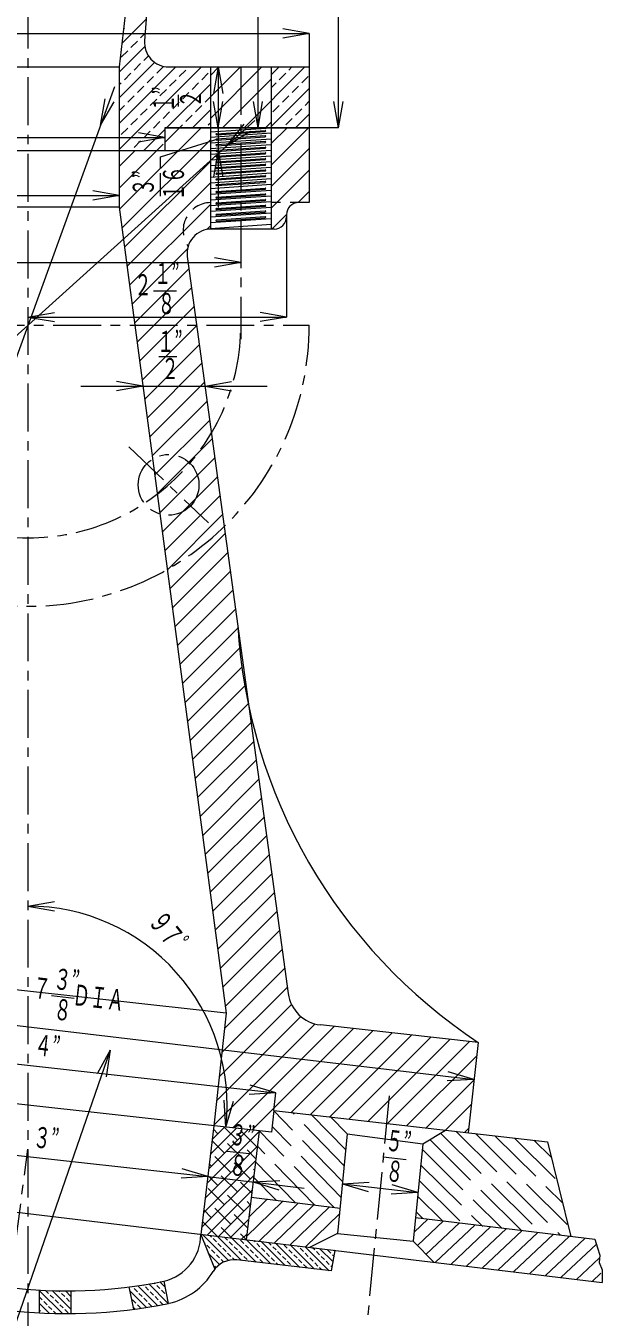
# Model space of a CAD drawing. Units: millimetres, scale not verified. Extents: x -574 to 574, y -406 to 12973.
# Drawn here: x 159.9 to 280.3, y -229.1 to 40.7 of the extents above; entities that cross this region are included whole.
import ezdxf
from ezdxf.enums import TextEntityAlignment as Align

# ---------------------------------------------------------------- set-up
doc = ezdxf.new("R2010")
doc.units = ezdxf.units.MM
doc.header["$LTSCALE"] = 2
for name, pattern in [('CHAIN1', [8, 5, -1, 1, -1]), ('DASHED', [7.5, 6, -1.5]), ('DASHED2', [3, 2, -1])]:
    doc.linetypes.add(name, pattern=pattern)
for name, color, linetype, lineweight in [('0-0_0', 3, 'Continuous', 18), ('0-1_芯', 4, 'CHAIN1', 18), ('0-2_寸法', 2, 'Continuous', 18)]:
    doc.layers.add(name, color=color, linetype=linetype, lineweight=lineweight)
doc.styles.add('ＭＳ ゴシック', font='')
doc.styles.get('ＭＳ ゴシック').set_extended_font_data('MS Gothic')

msp = doc.modelspace()

# ---------------------------------------------------------------- linework, layer by layer
at = {"layer": '0-0_0'}
for p, q in [((193.944, 155.882), (184.709, 37.533)), ((184.166, 74.391), (179.404, 32.058)), ((179.952, 36.934), (185.061, 42.043)), ((180.294, 39.969), (180.506, 40.182)), ((183.873, 38.161), (184.833, 39.121)), ((179.404, 30.997), (184.756, 36.349)), ((179.832, 34.12), (181.179, 35.467)), ((181.853, 36.14), (183.2, 37.487)), ((179.404, 25.609), (186.808, 33.014)), ((182.526, 31.426), (183.873, 32.773)), ((184.547, 33.446), (185.497, 34.397)), ((141.304, 32.058), (179.404, 32.058)), ((179.404, 32.058), (179.404, 2.771)), ((179.404, 14.833), (196.629, 32.058)), ((179.404, 20.221), (191.241, 32.058)), ((180.506, 29.405), (181.853, 30.752)), ((185.22, 28.732), (186.567, 30.079)), ((187.241, 30.752), (188.588, 32.099)), ((189.774, 32.058), (219.091, 32.058)), ((191.956, 30.079), (193.303, 31.426)), ((196.67, 29.405), (198.017, 30.752)), ((197.344, 24.691), (204.711, 32.058)), ((198.454, 32.058), (198.454, -1.793)), ((198.454, 21.31), (209.201, 32.058)), ((198.454, 30.291), (200.221, 32.058)), ((205.482, 19.358), (218.182, 32.058)), ((211.154, 32.058), (211.154, -1.793)), ((211.154, 30.418), (212.794, 32.058)), ((212.835, 29.405), (214.182, 30.752)), ((214.855, 31.426), (215.488, 32.058)), ((217.549, 28.732), (218.896, 30.079)), ((219.091, 32.058), (219.091, 3.723)), ((179.404, 28.303), (179.832, 28.732)), ((183.2, 26.711), (184.547, 28.058)), ((187.914, 26.038), (189.261, 27.385)), ((189.317, 19.358), (198.454, 28.495)), ((189.935, 28.058), (191.282, 29.405)), ((194.65, 27.385), (195.997, 28.732)), ((200.992, 19.358), (211.154, 29.52)), ((211.154, 27.724), (212.161, 28.732)), ((211.154, 19.642), (219.091, 27.579)), ((215.529, 26.711), (216.876, 28.058)), ((181.179, 24.691), (182.526, 26.038)), ((185.894, 24.017), (187.241, 25.364)), ((190.609, 23.344), (191.956, 24.691)), ((192.629, 25.364), (193.976, 26.711)), ((213.508, 24.691), (214.855, 26.038)), ((218.223, 24.017), (219.091, 24.885)), ((179.404, 22.915), (180.506, 24.017)), ((183.873, 21.996), (185.22, 23.344)), ((188.588, 21.323), (189.935, 22.67)), ((193.303, 20.649), (194.65, 21.996)), ((194.705, 19.358), (198.454, 23.106)), ((195.323, 22.67), (196.67, 24.017)), ((211.488, 22.67), (212.835, 24.017)), ((216.202, 21.996), (217.549, 23.344)), ((216.258, 19.358), (219.091, 22.191)), ((179.464, 2.32), (196.501, 19.358)), ((179.832, 17.955), (181.179, 19.302)), ((181.853, 19.976), (183.2, 21.323)), ((184.555, 14.596), (188.929, 18.97)), ((186.567, 19.302), (187.914, 20.649)), ((188.929, 16.275), (192.629, 19.976)), ((188.929, 19.358), (219.091, 19.358)), ((188.929, 19.358), (188.929, 14.596)), ((198.017, 19.976), (198.454, 20.412)), ((198.454, 18.501), (211.154, 19.358)), ((209.972, 19.358), (211.154, 20.54)), ((211.154, 11.56), (219.091, 19.497)), ((211.154, 16.05), (214.462, 19.358)), ((214.182, 19.976), (215.529, 21.323)), ((179.99, -1.643), (198.454, 16.82)), ((182.526, 15.261), (183.873, 16.608)), ((184.547, 17.282), (185.894, 18.629)), ((198.454, 17.413), (211.154, 18.27)), ((198.454, 16.221), (211.154, 17.079)), ((199.719, 18.123), (209.884, 18.809)), ((199.719, 17.888), (209.884, 18.574)), ((199.719, 17.035), (209.884, 17.721)), ((199.719, 16.8), (209.884, 17.487)), ((199.719, 15.843), (209.884, 16.53)), ((199.719, 15.609), (209.884, 16.295)), ((131.779, 14.596), (188.929, 14.596)), ((179.404, 6.75), (188.588, 15.935)), ((179.404, 11.241), (182.759, 14.596)), ((198.454, 15.03), (211.154, 15.887)), ((198.454, 13.838), (211.154, 14.696)), ((198.454, 12.647), (211.154, 13.504)), ((199.719, 14.652), (209.884, 15.338)), ((199.719, 14.417), (209.884, 15.104)), ((199.719, 13.46), (209.884, 14.147)), ((199.719, 13.226), (209.884, 13.912)), ((211.154, 7.07), (219.091, 15.007)), ((180.517, -5.607), (198.454, 12.33)), ((198.454, 11.455), (211.154, 12.313)), ((198.454, 10.264), (211.154, 11.121)), ((199.719, 12.269), (209.884, 12.955)), ((199.719, 12.034), (209.884, 12.721)), ((199.719, 11.077), (209.884, 11.764)), ((199.719, 10.843), (209.884, 11.529)), ((198.454, 9.072), (211.154, 9.93)), ((198.454, 7.881), (211.154, 8.738)), ((199.719, 9.886), (209.884, 10.572)), ((199.719, 9.651), (209.884, 10.338)), ((199.719, 8.694), (209.884, 9.381)), ((199.719, 8.46), (209.884, 9.146)), ((199.719, 7.503), (209.884, 8.189)), ((211.154, 2.579), (219.091, 10.517)), ((181.043, -9.57), (198.454, 7.84)), ((198.454, 6.689), (211.154, 7.547)), ((198.454, 5.498), (211.154, 6.355)), ((199.719, 7.268), (209.884, 7.955)), ((199.719, 6.072), (209.884, 6.758)), ((199.719, 5.837), (209.884, 6.524)), ((199.719, 4.88), (209.884, 5.567)), ((216.786, 3.721), (219.091, 6.027)), ((179.404, 2.771), (141.304, 2.771)), ((179.404, 2.771), (201.778, -165.617)), ((181.57, -13.534), (198.454, 3.35)), ((198.454, 4.306), (211.154, 5.164)), ((198.454, 3.115), (211.154, 3.972)), ((198.454, 1.923), (211.154, 2.781)), ((199.719, 4.646), (209.884, 5.332)), ((199.719, 3.689), (209.884, 4.375)), ((199.719, 3.454), (209.884, 4.141)), ((199.719, 2.497), (209.884, 3.184)), ((199.719, 2.263), (209.884, 2.949)), ((219.091, 3.723), (216.869, 3.723)), ((198.454, 0.732), (211.154, 1.589)), ((198.454, -0.46), (211.154, 0.398)), ((199.719, 1.306), (209.884, 1.992)), ((199.719, 1.071), (209.884, 1.758)), ((199.719, 0.114), (209.884, 0.801)), ((199.719, -0.12), (209.884, 0.566)), ((211.272, -1.793), (214.33, 1.266)), ((214.329, 1.183), (214.329, 0.747)), ((197.71, -1.884), (198.454, -1.14)), ((198.454, -1.651), (211.154, -0.794)), ((211.789, -1.793), (198.669, -1.793)), ((182.097, -17.497), (193.68, -5.914)), ((193.636, -7.561), (214.707, -161.538)), ((182.623, -21.461), (193.983, -10.101)), ((183.15, -25.424), (194.524, -14.05)), ((183.677, -29.388), (195.064, -18)), ((184.203, -33.351), (195.605, -21.95)), ((184.73, -37.315), (196.145, -25.899)), ((185.257, -41.278), (196.686, -29.849)), ((185.783, -45.242), (197.226, -33.799)), ((186.31, -49.205), (197.767, -37.748)), ((186.837, -53.168), (198.307, -41.698)), ((187.363, -57.132), (198.848, -45.647)), ((187.89, -61.095), (199.388, -49.597)), ((188.417, -65.059), (199.929, -53.547)), ((188.943, -69.022), (200.469, -57.496)), ((189.47, -72.986), (201.01, -61.446)), ((189.997, -76.949), (201.55, -65.396)), ((190.523, -80.913), (202.091, -69.345)), ((191.05, -84.876), (202.631, -73.295)), ((191.576, -88.84), (203.172, -77.245)), ((192.103, -92.803), (203.712, -81.194)), ((192.63, -96.767), (204.21, -85.186)), ((193.156, -100.73), (204.552, -89.334)), ((193.683, -104.694), (205.031, -93.346)), ((194.21, -108.657), (205.635, -97.231)), ((194.736, -112.621), (206.356, -101.001)), ((195.263, -116.584), (206.955, -104.892)), ((195.79, -120.548), (207.496, -108.842)), ((196.316, -124.511), (208.036, -112.791)), ((196.843, -128.475), (208.577, -116.741)), ((197.37, -132.438), (209.117, -120.691)), ((197.896, -136.401), (209.658, -124.64)), ((198.423, -140.365), (210.198, -128.59)), ((198.95, -144.328), (210.739, -132.539)), ((199.476, -148.292), (211.279, -136.489)), ((200.003, -152.255), (211.82, -140.439)), ((200.53, -156.219), (212.36, -144.388)), ((201.056, -160.182), (212.9, -148.338)), ((201.583, -164.146), (213.441, -152.288)), ((201.427, -168.791), (213.981, -156.237)), ((201.778, -165.617), (125.032, -157.129)), ((200.869, -173.84), (214.522, -160.187)), ((200.311, -178.888), (215.39, -163.809)), ((201.778, -165.617), (199.178, -189.13)), ((199.752, -183.937), (217.352, -166.337)), ((199.194, -188.985), (220.308, -167.872)), ((203.105, -189.565), (224.275, -168.395)), ((207.148, -190.012), (228.318, -168.842)), ((215.307, -186.343), (232.361, -169.289)), ((219.334, -186.806), (236.404, -169.736)), ((254.391, -171.726), (221.419, -168.079)), ((223.361, -187.269), (240.447, -170.183)), ((227.388, -187.732), (244.489, -170.631)), ((231.416, -188.194), (248.532, -171.078)), ((235.443, -188.657), (252.575, -171.525)), ((254.391, -171.726), (252.304, -190.595)), ((239.47, -189.12), (254.083, -174.508)), ((211.198, -190.46), (109.554, -179.218)), ((243.497, -189.583), (253.524, -179.556)), ((211.7, -185.928), (211.198, -190.46)), ((211.7, -185.928), (268.836, -192.496)), ((247.525, -190.046), (252.966, -184.605)), ((227.035, -190.862), (223.566, -187.292)), ((25.655, -191.315), (280.262, -221.902)), ((199.178, -189.13), (196.45, -211.833)), ((197.724, -201.232), (208.627, -190.328)), ((198.092, -198.17), (206.339, -189.922)), ((198.46, -195.108), (203.913, -189.654)), ((198.828, -192.046), (201.488, -189.386)), ((200.038, -190.836), (199.087, -189.885)), ((204.079, -192.183), (201.256, -189.36)), ((208.12, -193.53), (204.752, -190.162)), ((208.635, -190.266), (205.907, -212.969)), ((211.191, -190.459), (211.2, -190.45)), ((227.035, -190.862), (225, -211.683)), ((227.035, -190.862), (242.784, -192.93)), ((242.784, -192.93), (247.519, -190.045)), ((251.552, -190.509), (252.408, -189.653)), ((197.356, -204.293), (208.26, -193.39)), ((201.385, -194.877), (198.798, -192.29)), ((205.426, -196.224), (202.058, -192.856)), ((207.941, -196.044), (206.099, -194.203)), ((242.784, -192.93), (240.799, -213.228)), ((268.836, -192.496), (273.753, -212.244)), ((196.988, -207.355), (207.892, -196.452)), ((202.732, -198.918), (199.364, -195.55)), ((206.773, -200.265), (203.405, -196.897)), ((196.621, -210.417), (207.524, -199.514)), ((200.038, -201.612), (197.931, -199.506)), ((198.691, -197.571), (198.22, -197.1)), ((204.079, -202.959), (200.711, -199.591)), ((207.652, -198.45), (207.447, -198.244)), ((201.385, -205.653), (198.017, -202.285)), ((207.074, -203.26), (204.752, -200.938)), ((197.744, -211.988), (207.156, -202.576)), ((205.426, -207), (202.058, -203.632)), ((206.785, -205.665), (206.099, -204.979)), ((225.517, -206.396), (206.967, -204.147)), ((198.691, -208.347), (197.065, -206.721)), ((202.732, -209.694), (199.364, -206.327)), ((200.149, -212.277), (206.788, -205.638)), ((206.207, -210.475), (203.405, -207.674)), ((204.953, -217.303), (196.776, -209.126)), ((208.002, -217.658), (200.711, -210.368)), ((202.554, -212.566), (206.42, -208.7)), ((241.28, -208.307), (278.744, -212.85)), ((196.45, -211.833), (199.36, -219.124)), ((202.239, -217.283), (196.835, -211.879)), ((198.691, -212.388), (198.366, -212.063)), ((199.701, -213.398), (199.028, -212.725)), ((202.058, -213.062), (201.427, -212.431)), ((205.918, -212.88), (204.752, -211.715)), ((205.426, -213.735), (204.752, -213.062)), ((204.959, -212.855), (206.053, -211.762)), ((211.05, -218.012), (206.02, -212.983)), ((225, -211.683), (219.131, -214.558)), ((225, -211.683), (240.799, -213.228)), ((197.344, -213.735), (197.121, -213.512)), ((198.354, -214.746), (197.68, -214.072)), ((200.388, -218.126), (198.015, -215.754)), ((199.364, -215.756), (198.691, -215.082)), ((200.711, -214.409), (200.038, -213.735)), ((201.722, -215.419), (201.048, -214.746)), ((202.732, -216.429), (202.058, -215.756)), ((203.069, -214.072), (202.395, -213.398)), ((204.079, -215.082), (203.405, -214.409)), ((205.089, -216.093), (204.416, -215.419)), ((206.436, -214.746), (205.763, -214.072)), ((207.447, -215.756), (206.773, -215.082)), ((207.783, -213.398), (207.551, -213.167)), ((208.794, -214.409), (208.12, -213.735)), ((214.099, -218.367), (209.082, -213.35)), ((209.804, -215.419), (209.13, -214.746)), ((210.814, -216.429), (210.141, -215.756)), ((211.151, -214.072), (210.613, -213.534)), ((212.161, -215.082), (211.488, -214.409)), ((217.147, -218.722), (212.144, -213.718)), ((213.171, -216.093), (212.498, -215.419)), ((214.518, -214.746), (213.845, -214.072)), ((215.529, -215.756), (214.855, -215.082)), ((220.196, -219.076), (215.206, -214.086)), ((216.876, -214.409), (216.737, -214.27)), ((217.886, -215.419), (217.213, -214.746)), ((218.896, -216.429), (218.223, -215.756)), ((223.245, -219.431), (218.268, -214.454)), ((220.243, -215.082), (219.799, -214.638)), ((221.254, -216.093), (220.58, -215.419)), ((224.012, -217.504), (221.33, -214.822)), ((223.611, -215.756), (222.937, -215.082)), ((224.424, -215.194), (223.661, -219.479)), ((224.42, -215.218), (224.392, -215.19)), ((240.799, -213.228), (245.194, -217.689)), ((199.028, -218.113), (198.91, -217.995)), ((199.672, -218.758), (199.364, -218.45)), ((200.375, -216.766), (199.701, -216.093)), ((201.236, -217.627), (200.711, -217.103)), ((203.457, -217.155), (203.069, -216.766)), ((223.661, -219.479), (203.963, -217.188)), ((206.099, -217.103), (205.426, -216.429)), ((206.477, -217.481), (206.436, -217.44)), ((208.457, -216.766), (207.783, -216.093)), ((209.467, -217.776), (208.794, -217.103)), ((211.824, -217.44), (211.151, -216.766)), ((212.575, -218.19), (212.161, -217.776)), ((214.182, -217.103), (213.508, -216.429)), ((215.192, -218.113), (214.518, -217.44)), ((215.623, -218.544), (215.529, -218.45)), ((216.539, -216.766), (215.865, -216.093)), ((217.549, -217.776), (216.876, -217.103)), ((218.56, -218.787), (217.886, -218.113)), ((219.907, -217.44), (219.233, -216.766)), ((220.917, -218.45), (220.243, -217.776)), ((222.264, -217.103), (221.59, -216.429)), ((223.274, -218.113), (222.601, -217.44)), ((223.809, -218.648), (223.611, -218.45)), ((224.216, -216.361), (223.948, -216.093)), ((221.72, -219.253), (221.254, -218.787)), ((162.686, -223.458), (162.686, -228.228)), ((167.541, -228.385), (162.686, -223.529)), ((164.678, -224.175), (164.03, -223.527)), ((169.332, -227.481), (165.43, -223.579)), ((167.035, -223.838), (166.809, -223.612)), ((169.332, -224.787), (168.171, -223.626)), ((169.332, -223.624), (169.332, -228.386)), ((181.421, -222.808), (182.372, -227.487)), ((185.108, -227.093), (181.573, -223.559)), ((182.19, -222.828), (182.083, -222.722)), ((183.2, -223.838), (182.526, -223.165)), ((187.413, -226.704), (183.265, -222.556)), ((184.547, -222.491), (184.434, -222.378)), ((185.557, -223.501), (184.884, -222.828)), ((189.665, -226.262), (185.591, -222.188)), ((186.567, -224.512), (185.894, -223.838)), ((186.904, -222.154), (186.736, -221.986)), ((187.914, -223.165), (187.241, -222.491)), ((188.995, -222.898), (187.871, -221.774)), ((188.925, -224.175), (188.251, -223.501)), ((188.736, -221.602), (189.667, -226.273)), ((163.331, -225.522), (162.686, -224.876)), ((164.785, -228.323), (162.686, -226.223)), ((164.341, -226.532), (163.668, -225.859)), ((165.688, -225.185), (165.015, -224.512)), ((166.699, -226.195), (166.025, -225.522)), ((167.709, -227.206), (167.035, -226.532)), ((168.046, -224.848), (167.372, -224.175)), ((169.056, -225.859), (168.382, -225.185)), ((182.863, -226.195), (182.19, -225.522)), ((183.873, -227.206), (183.2, -226.532)), ((184.21, -224.848), (183.537, -224.175)), ((185.22, -225.859), (184.547, -225.185)), ((186.231, -226.869), (185.557, -226.195)), ((187.578, -225.522), (186.904, -224.848)), ((188.549, -226.493), (187.914, -225.859)), ((189.33, -224.58), (189.261, -224.512)), ((162.994, -227.879), (162.686, -227.57)), ((163.379, -228.264), (163.331, -228.216)), ((165.352, -227.542), (164.678, -226.869)), ((166.172, -228.363), (165.688, -227.879)), ((168.719, -228.216), (168.046, -227.542)), ((182.757, -227.436), (182.26, -226.94))]:
    msp.add_line(p, q, dxfattribs=at)
at = {"layer": '0-0_0', "color": 1, "linetype": 'DASHED2'}
msp.add_line((219.091, 3.723), (211.154, 3.723), dxfattribs=at)
at = {"layer": '0-0_0', "linetype": 'DASHED'}
for p, q in [((226.064, -200.797), (211.691, -186.006)), ((226.388, -197.485), (215.592, -186.376)), ((226.712, -194.174), (219.579, -186.834)), ((224.276, -206.246), (208.663, -190.179)), ((225.74, -204.108), (211.329, -189.278)), ((246.494, -190.669), (267.437, -211.479)), ((249.725, -190.299), (271.542, -211.976)), ((253.8, -190.767), (273.206, -210.05)), ((257.875, -191.236), (272.022, -205.292)), ((220.261, -205.759), (208.258, -193.407)), ((242.676, -194.037), (259.228, -210.483)), ((244.26, -192.03), (263.333, -210.981)), ((261.95, -191.704), (270.838, -200.535)), ((266.025, -192.172), (269.653, -195.777)), ((216.246, -205.272), (207.868, -196.65)), ((242.357, -197.3), (255.331, -210.192)), ((212.231, -204.786), (207.478, -199.894)), ((242.038, -200.564), (251.019, -209.488)), ((205.993, -212.253), (213.51, -204.941)), ((206.476, -208.241), (210.271, -204.548)), ((241.719, -203.827), (246.915, -208.991)), ((208.571, -213.289), (216.749, -205.333)), ((211.789, -213.702), (219.987, -205.726)), ((215.056, -214.068), (223.226, -206.119)), ((218.298, -214.458), (225.405, -207.543)), ((241.399, -207.091), (242.81, -208.493)), ((240.982, -211.358), (243.883, -208.623)), ((241.715, -214.158), (247.164, -209.021)), ((243.498, -215.967), (250.445, -209.419)), ((245.355, -217.708), (253.726, -209.816)), ((248.639, -218.103), (257.007, -210.214)), ((251.924, -218.497), (260.288, -210.612)), ((255.208, -218.892), (263.569, -211.01)), ((258.492, -219.286), (266.85, -211.408)), ((261.777, -219.681), (270.131, -211.805)), ((265.061, -220.075), (273.412, -212.203)), ((268.345, -220.47), (276.693, -212.601)), ((271.63, -220.865), (279.061, -213.859)), ((274.914, -221.259), (279.653, -216.792)), ((278.199, -221.654), (279.993, -219.963))]:
    msp.add_line(p, q, dxfattribs=at)
at = {"layer": '0-0_0'}
msp.add_lwpolyline([(278.744, -212.85), (279.279, -214.625), (279.793, -216.202), (279.643, -217.727), (280.259, -219.213), (280.262, -221.902)], dxfattribs=at)
for centre, radius, start, end in [((189.774, 37.138), 5.08, 175.53814, 270), ((199.733, 18.005), 0.118, 96.81144, 263.18856), ((199.733, 16.918), 0.118, 96.81144, 263.18856), ((209.885, 18.692), 0.117, 269.24639, 90.75361), ((209.885, 17.604), 0.117, 269.24639, 90.75361), ((209.885, 16.412), 0.117, 269.24639, 90.75361), ((199.733, 15.726), 0.118, 96.81144, 263.18856), ((199.733, 14.535), 0.118, 96.81144, 263.18856), ((209.885, 15.221), 0.117, 269.24639, 90.75361), ((209.885, 14.029), 0.117, 269.24639, 90.75361), ((199.733, 13.343), 0.118, 96.81144, 263.18856), ((199.733, 12.152), 0.118, 96.81144, 263.18856), ((199.733, 10.96), 0.118, 96.81144, 263.18856), ((209.885, 12.838), 0.117, 269.24639, 90.75361), ((209.885, 11.646), 0.117, 269.24639, 90.75361), ((199.733, 9.769), 0.118, 96.81144, 263.18856), ((199.733, 8.577), 0.118, 96.81144, 263.18856), ((209.885, 10.455), 0.117, 269.24639, 90.75361), ((209.885, 9.263), 0.117, 269.24639, 90.75361), ((209.885, 8.072), 0.117, 269.24639, 90.75361), ((199.733, 7.386), 0.118, 96.81144, 263.18856), ((199.733, 5.955), 0.118, 96.81144, 263.18856), ((209.885, 6.641), 0.117, 269.24639, 90.75361), ((209.885, 5.449), 0.117, 269.24639, 90.75361), ((199.733, 4.763), 0.118, 96.81144, 263.18856), ((199.733, 3.572), 0.118, 96.81144, 263.18856), ((209.885, 4.258), 0.117, 269.24639, 90.75361), ((209.885, 3.066), 0.117, 269.24639, 90.75361), ((216.869, 1.183), 2.54, 90, 180), ((199.733, 2.38), 0.118, 96.81144, 263.18856), ((199.733, 1.188), 0.118, 96.81144, 263.18856), ((199.733, -0.003), 0.118, 96.81144, 263.18856), ((209.885, 1.875), 0.117, 269.24639, 90.75361), ((209.885, 0.683), 0.117, 269.24639, 90.75361), ((211.789, 0.747), 2.54, 270, 0), ((198.669, -6.873), 5.08, 90, 187.79224), ((316.255, -78.035), 112.273, 183.32665, 236.56302), ((222.257, -160.505), 7.62, 187.79224, 263.6887), ((186.472, -211.884), 9.978, 283.11497, 0.29399), ((168.542, -121.912), 101.715, 244.21256, 281.45154), ((168.542, -121.912), 106.477, 244.21256, 281.45154), ((203.376, -222.234), 5.08, 83.36665, 148.52087), ((186.472, -211.884), 14.741, 283.11497, 328.52087)]:
    msp.add_arc(centre, radius, start, end, dxfattribs=at)
at = {"layer": '0-0_0', "color": 1, "linetype": 'DASHED2'}
for centre, radius, start, end in [((198.58, -2.1), 5.824, 91.24752, 214.82429), ((154.12, -241.032), 114.3, 172.45022, 352.45022), ((154.12, -241.032), 107.95, 172.45022, 352.45022)]:
    msp.add_arc(centre, radius, start, end, dxfattribs=at)
at = {"layer": '0-1_芯'}
for p, q in [((160.354, 269.903), (160.354, -234.488)), ((204.804, 32.058), (204.804, -24.787)), ((101.616, -21.877), (219.091, -21.877)), ((181.423, -47.28), (198.022, -63.206)), ((235.791, -182.879), (231.307, -228.748)), ((149.114, -278.801), (160.354, -193.998))]:
    msp.add_line(p, q, dxfattribs=at)
msp.add_circle((189.722, -55.243), 6.35, dxfattribs=at)
for radius in [58.737, 44.45]:
    msp.add_arc((160.354, -21.877), radius, 180, 0, dxfattribs=at)
at = {"layer": '0-2_寸法'}
for p, q in [((208.395, 19.358), (208.395, 193.81)), ((101.616, 39.07), (219.091, 39.07)), ((219.091, 39.07), (213.576, 40.042)), ((219.091, 39.07), (213.576, 38.097)), ((219.091, 39.07), (219.091, 32.058)), ((200.089, 32.058), (199.117, 26.543)), ((200.089, 32.058), (200.089, 2.712)), ((200.089, 32.058), (201.062, 26.543)), ((178.452, 27.918), (135.419, -90.484)), ((175.537, 19.899), (176.507, 25.414)), ((175.537, 19.899), (178.335, 24.75)), ((191.783, 23.83), (191.783, 26.234)), ((200.089, 19.358), (199.117, 24.873)), ((200.089, 19.358), (201.062, 24.873)), ((208.395, 19.358), (207.422, 24.873)), ((208.395, 19.358), (209.367, 24.873)), ((225.231, 19.358), (224.258, 24.873)), ((225.231, 19.358), (226.203, 24.873)), ((207.76, 20.847), (91.553, -83.883)), ((225.231, 19.358), (188.929, 19.358)), ((202.055, 15.705), (205.5, 20.12)), ((188.929, 17.332), (183.414, 18.305)), ((202.055, 15.705), (206.802, 18.675)), ((200.089, 14.596), (199.117, 9.081)), ((188.052, 5.04), (188.052, 9.849)), ((179.404, 5.227), (173.889, 6.199)), ((204.804, -8.791), (199.289, -7.818)), ((186.571, -14.682), (191.38, -14.682)), ((160.354, -20.177), (165.869, -19.205)), ((160.354, -20.177), (214.329, -20.177)), ((160.354, -20.177), (165.869, -21.15)), ((214.329, -20.177), (208.814, -19.205)), ((187.706, -28.416), (191.418, -28.416)), ((171.403, -34.601), (210.303, -34.601)), ((184.369, -34.601), (178.854, -33.628)), ((184.369, -34.601), (178.854, -35.573)), ((197.336, -34.601), (202.851, -33.628)), ((197.336, -34.601), (202.851, -35.573)), ((160.354, -143.247), (165.869, -142.275)), ((160.354, -143.247), (165.869, -144.22)), ((165.25, -161.921), (170.026, -162.486)), ((110.418, -170.985), (212.108, -182.232)), ((177.537, -173.374), (141.212, -278.326)), ((177.537, -173.374), (174.815, -178.267)), ((177.537, -173.374), (176.653, -178.903)), ((253.488, -179.473), (248.125, -177.86)), ((212.108, -182.232), (206.734, -180.659)), ((212.108, -182.232), (206.52, -182.592)), ((211.7, -185.928), (212.108, -182.232)), ((201.691, -189.408), (201.33, -183.82)), ((201.691, -189.408), (203.264, -184.034)), ((121.262, -191.211), (197.903, -199.742)), ((201.871, -194.425), (206.649, -194.972)), ((234.565, -195.665), (239.342, -196.212)), ((197.903, -199.742), (192.529, -198.166)), ((197.903, -199.742), (192.314, -200.099)), ((197.903, -199.742), (218.021, -202.159)), ((207.36, -200.879), (212.952, -200.571)), ((207.36, -200.879), (212.72, -202.502)), ((226.018, -201.273), (231.607, -200.934)), ((226.018, -201.273), (241.792, -203.079)), ((226.018, -201.273), (231.386, -202.866)), ((241.792, -203.079), (236.423, -201.485)), ((241.792, -203.079), (236.202, -203.418))]:
    msp.add_line(p, q, dxfattribs=at)
for points in [[(225.231, 19.358), (225.231, 193.81), (226.203, 188.295)], [(131.779, 17.332), (188.929, 17.332), (183.414, 16.36)], [(188.026, 10.867), (188.026, 13.259), (200.089, 17.013)], [(188.929, 14.596), (200.089, 14.596), (201.062, 9.081)], [(141.304, 5.227), (179.404, 5.227), (173.889, 4.255)], [(214.329, 1.183), (214.329, -20.177), (208.814, -21.15)], [(115.904, -8.791), (204.804, -8.791), (199.289, -9.763)], [(67.455, -157.489), (253.488, -179.473), (247.897, -179.791)]]:
    msp.add_lwpolyline(points, dxfattribs=at)
msp.add_arc((160.354, -184.836), 41.589, 353.6887, 90, dxfattribs=at)

# ---------------------------------------------------------------- texts
at = {"layer": '0-2_寸法', "style": 'ＭＳ ゴシック', "width": 0.6}
for s, rotation, p in [('１”', 90, (192.16, 22.686)), ('２', 90, (197.832, 23.606)), ('３”', 90, (187.959, 5.169)), ('１６', 90, (194.262, 4.166)), ('９７゜', 308.251, (184.273, -147.34)), ('３”', 353.261, (165.389, -161.844)), ('７', 353.261, (161.025, -163.721)), ('ＤＩＡ', 353.261, (169.344, -165.203)), ('８', 353.261, (165.429, -168.196)), ('４”', 353.689, (161.399, -175.669)), ('３”', 353.468, (202.01, -194.348)), ('３”', 353.689, (161.143, -194.932)), ('５”', 353.468, (234.703, -195.587)), ('８', 353.468, (202.073, -200.699)), ('８', 353.468, (234.767, -201.939))]:
    msp.add_text(s, height=4.399, rotation=rotation, dxfattribs=at).set_placement(p, align=Align.BOTTOM_LEFT)
for s, p in [('１”', (186.7, -14.589)), ('２', (182.586, -16.965)), ('８', (187.485, -20.892)), ('１”', (187.336, -28.793)), ('２', (188.255, -34.465))]:
    msp.add_text(s, height=4.399, dxfattribs=at).set_placement(p, align=Align.BOTTOM_LEFT)

doc.saveas('drawing.dxf')
